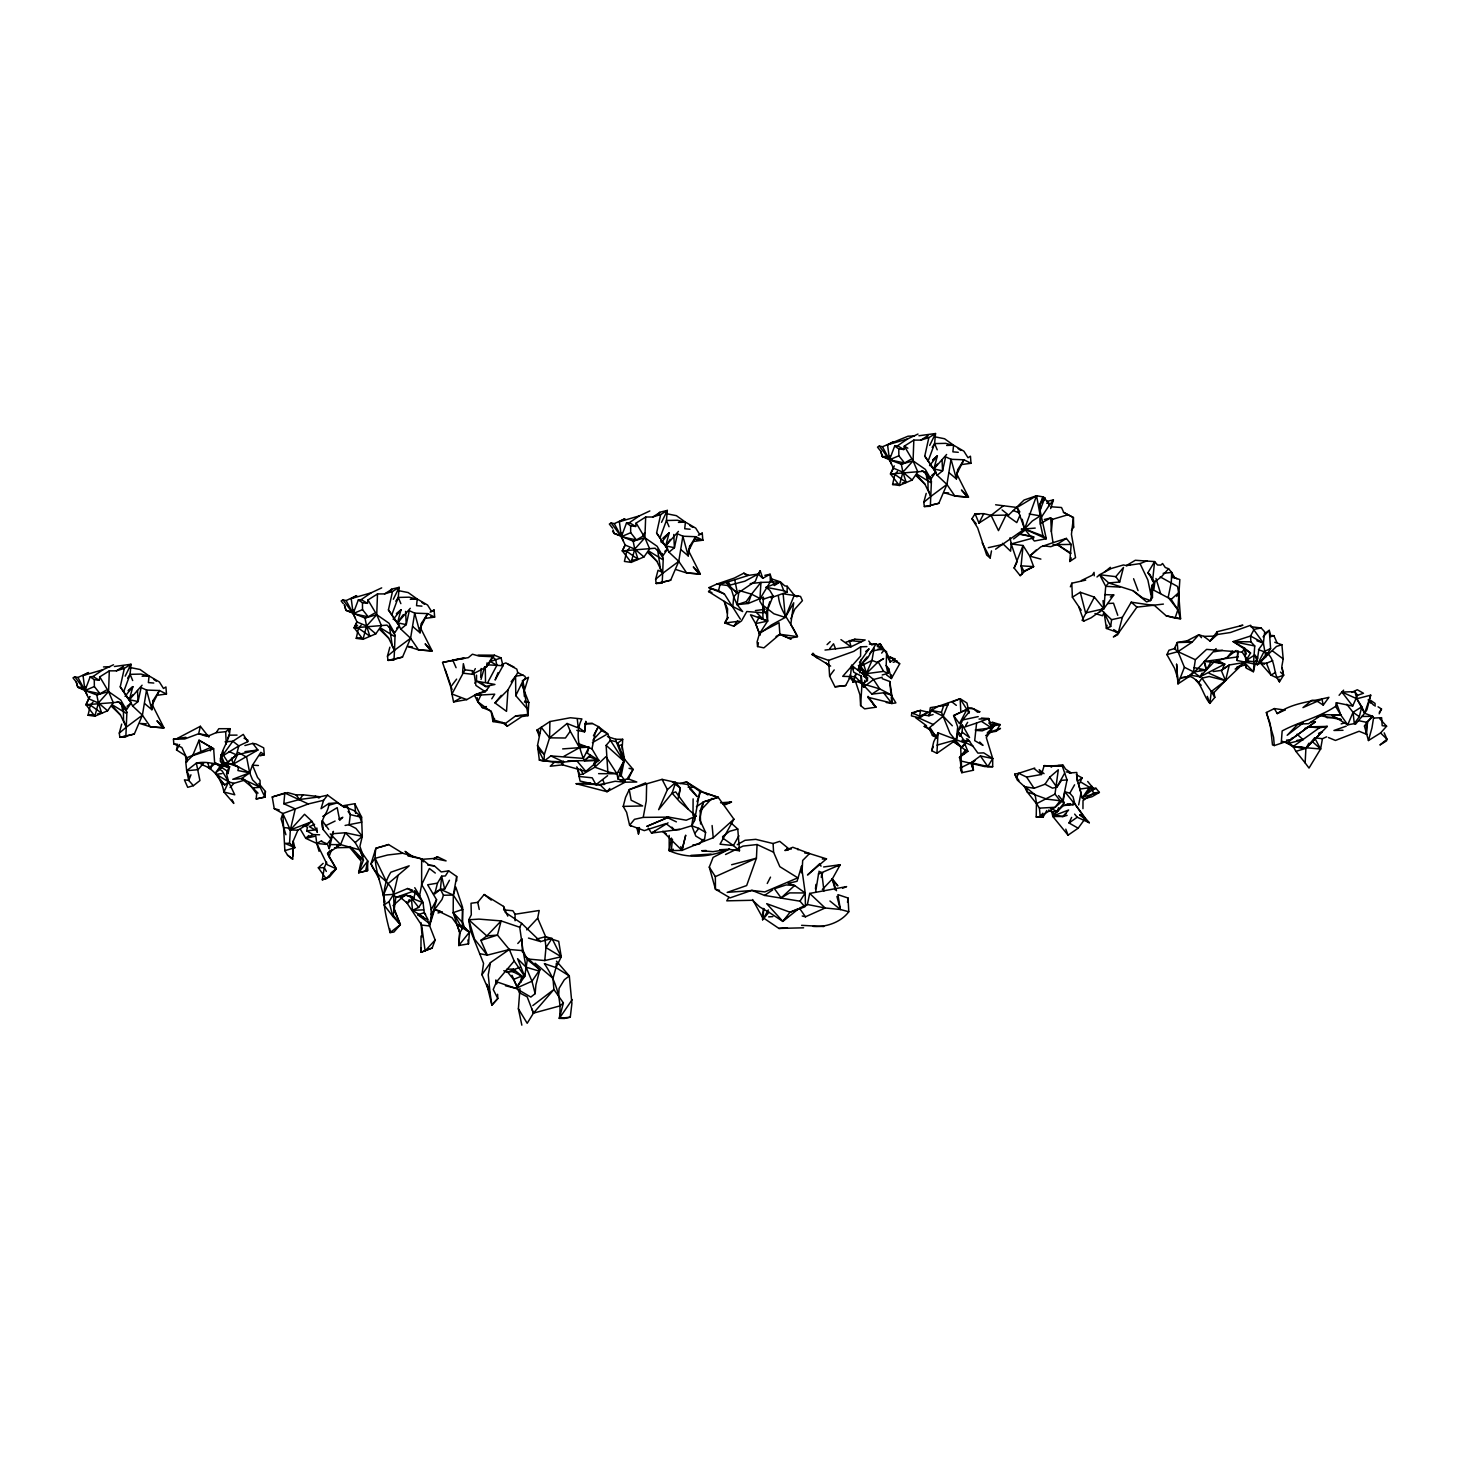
<?xml version="1.0" encoding="UTF-8"?>
<svg xmlns="http://www.w3.org/2000/svg" width="1460" height="1460" viewBox="0 0 1460 1460"><rect width="100%" height="100%" fill="white"/><g stroke="black" fill="none" stroke-linecap="round" stroke-linejoin="round"><path stroke-width="1.5" d="M515.07 920.749L515.07 914.252L512.88 910.73L503.59 909.872M125.761 707.333L126.381 709.87L118.789 702.041L113.278 702.643L107.62 710.764L98.404 702.917L88.841 698.865L84.99 690.543L83.037 675.56L88.549 672.549L77.928 677.476L74.807 676.765L73 677.878L76.267 682.021L77.781 687.222L84.99 690.543L96.798 694.942L108.569 691.602L120.779 700.106L126.381 709.87L131.236 702.899L120.249 686.839L124.337 668.37L130.999 664.264L130.104 674.337L123.644 691.766M914.562 435.938L908.029 436.212L882.442 446.742L879.322 446.012L877.515 447.143L880.781 451.286L882.296 456.487L889.505 459.791L901.313 464.207L913.066 460.867L925.293 469.353L930.896 479.117L935.75 472.146L924.764 456.086L928.852 437.635L935.513 433.529L934.601 443.603L928.159 461.031M959.457 757.43L967.889 751.334L965.461 750.258L959.457 757.43L960.388 760.861L984.715 766.573L992.672 766.701L992.709 758.525L986.321 737.629L993.457 726.678L990.081 727.262M1082.955 808.658L1083.01 800.609L1093.905 792.835L1099.38 792.433L1095.986 788.29L1093.211 788.181L1087.682 781.465M421.027 936.006L420.936 952.322L432.178 948.014L435.153 940.003L427.78 921.077M430.937 914.398L434.66 909.361L452.052 917.738L456.852 924.472L469.427 932.173L458.768 945.514L459.845 932.904L462.254 928.615L462.656 909.398L453.312 895.089L455.812 887.096L462.565 907.244L462.455 921.351L464.243 927.118L469.427 932.173L468.514 943.872L458.768 945.514L459.626 932.356L453.184 912.646L453.312 895.089L456.688 876.493L448.64 870.853L441.248 871.948L434.332 865.835L429.167 865.123L421.666 858.9L402.777 853.242L388.506 844.519L375.895 848.242L371.023 863.773L379.272 879.212M476.544 675.14L476.508 681.127L474.902 683.243M692.989 815.684L693.117 798.857M1096.989 576.992L1099.599 574.711L1108.742 582.942L1133.015 590.698L1146.574 601.903L1150.571 600.553L1152.451 597.432L1152.542 584.913M1253.592 661.69L1257.133 661.052L1258.94 649.043L1263.374 643.093L1250.545 636.012L1233.244 641.633L1244.65 648.149L1245.818 660.778L1253.592 661.69L1254.742 645.959L1250.891 641.834L1250.545 636.012L1254.122 629.351L1261.166 627.983L1264.707 631.851L1263.374 643.093L1265.802 656.745L1257.389 664.629L1237.168 660.486L1237.806 650.996M866.893 646.597L860.67 646.817L860.579 656.106L842.73 676.345L855.213 676.692L862.276 683.791L867.423 680.579L867.55 677.769L851.6 665.322L850.395 676.673L845.65 685.58L834.974 686.784L829.608 676.089L828.605 660.376L812.052 654.518L812.964 653.204L817.253 657.949L830.63 666.089M937.174 736.497L938.05 732.829L933.707 741.808L931.681 750.677L936.918 753.323L938.05 732.829L965.899 743.395L961.501 747.52L954.913 742.282L958.837 732.701M556.497 961.191L569.309 975.937L571.9 1003.458L570.276 1017.2L564.327 1018.496L559.362 1018.35L563.396 1002.929L553.887 989.515L553.011 978.346L556.005 967.597L561.242 956.774L558.705 941.335L544.781 936.864L545.967 947.577L544.762 960.571L528.757 959.092L525.6 956.647M680.086 783.545L686.383 781.83L699.796 791.411L718.192 797.324L733.924 819.188L713.246 837.766L704.267 841.161L695.781 836.051L691.748 825.739L694.504 820.611L694.577 814.315M185.803 762.339L192.629 755.659L199.016 740.238L213.653 748.743L214.656 763.014L227.194 771.026L227.997 773.672L229.603 766.755C218.58 765.442 208.032 760.532 196.352 763.106L199.929 780.571L193.377 785.681L188.723 780.406L188.796 774.986L186.661 770.716L185.803 762.339L186.716 757.831L181.861 747.52L173.795 743.888L173.466 739.18L185.876 737.3M1071.421 530.363L1073.666 527.188L1073.41 517.552L1063.373 512.332M1379.791 718.74L1386.598 726.222L1380.576 732.975L1368.458 740.53L1371.98 727.81L1373.532 718.083L1372.674 716.331L1366.524 722.317L1366.359 734.07L1367.545 722.134L1372.674 716.331L1364.644 713.246L1356.833 698.756L1354.898 691.657L1341.886 692.04L1339.094 695.288M507.496 664.044L516.803 669.1L517.734 672.549L507.97 689.85L506.529 711.385L495.013 702.935L501.291 695.343M618 779.001L623.876 761.207L616.321 741.753L610.426 740.384L606.137 745.366L607.816 771.884L616.941 773.782L618 779.001L625.318 781.447L618.912 772.139M1046.765 810.537L1042.987 817.253L1036.217 816.998L1036.454 803.967M801.376 872.788L801.504 866.309L797.087 881.274L788.017 883.391L794.623 885.49L805.19 892.954L805.445 906.021L807.38 904.488L809.698 893.429L846.599 886.603L842.566 888.3M549.909 721.55L541.222 727.317L537.517 745.512L539.361 760.112L544.033 761.135L550.84 755.915L563.633 761.919L544.033 761.135L544.343 754.491L549.58 737.847L549.909 721.55L570.385 717.754L581.901 718.922C575.058 731.916 578.653 747.921 584.42 760.751L598.728 760.295L591.975 748.852L578.288 743.56L581.299 746.754M770.917 597.797L787.086 592.067L787.195 586.281L784.677 585.825L780.297 581.81L771.592 578.927L770.15 574.255L764.858 575.313M576.791 766.828L579.693 774.658L583.106 774.019L594.877 767.193L595.005 761.463M678.736 796.886L680.305 788.072L675.652 782.359L662.073 779.366L646.652 783.819L646.269 800.828L643.221 817.381L634.498 819.315L629.607 825.247L631.231 826.178M332.405 833.733L345.363 832.747L355.2 842.584L363.449 856.637L359.908 846.326L362.299 836.324L355.911 828.404L349.068 824.845L350.327 814.625L347.206 806.048L344.286 807.325L327.606 795.152L323.609 800.281L308.261 803.949L284.81 792.999L272.235 796.977L274.243 808.658L282.838 813.567L284.846 850.651L287.547 855.159L292.675 859.137L293.204 841.142L297.895 830.192L312.166 821.524L317.331 832.401L316.838 827.948M577.539 726.843L584.62 731.825L585.77 721.477L584.62 731.825L576.791 730.347M1051.164 506.802L1061.511 507.514L1063.738 512.405L1073.41 517.552L1071.439 534.342L1075.545 557.647L1069.778 561.48L1071.184 544.416L1066.366 538.411L1053.007 542.664L1040.87 546.825L1029.738 556.114L1033.643 566.626L1024.135 571.645L1020.193 575.642L1014.116 568.031L1023.059 545.529L1011.214 543.941L1010.065 537.663M292.693 856.527L292.912 849.939M293.059 845.541L293.204 841.142L294.847 847.712L284.846 850.651M868.08 696.347L875.927 707.206L864.63 708.866L860.615 705.6L862.002 683.627L856.874 681.309M740.384 619.168L724.397 594.001L711.312 588.672L708.556 591.555L724.251 601.392L727.591 608.93L727.208 617.963L724.78 622.964L733.778 626.231L741.461 620.956L746.827 611.521L762.704 612.762L764.73 609.331L759.802 601.155L760.952 582.412L780.297 581.81L783.819 590.734L787.086 592.067M962.523 740.822L965.899 743.395L958.088 731.259L962.414 725.145L962.158 732.208L960.151 736.223M124.337 668.37L116.398 670.833L109.317 670.852L108.569 691.602L113.278 702.643L85.994 704.705L94.845 716.203L107.62 710.764M117.329 701.603L121.253 703.173L126.892 712.17L125.87 736.241L119.848 737.3L119.3 733.066L121.691 724.105M353.649 613.017L345.947 610.317L344.451 605.115L345.947 610.317L364.982 618.036L366.588 625.993L363.011 639.298L354.159 627.8L386.955 625.117L394.547 632.947L399.401 625.975L391.809 614.861L398.27 597.432L399.164 587.358L392.503 591.464L384.564 593.91L377.501 593.946L376.735 614.678L381.462 625.72L375.786 633.859L363.011 639.298L356.24 638.348L358.503 628.22L361.149 625.245M387.466 656.142L394.492 650.266L392.32 646.196L389.418 626.267L395.058 635.246L394.492 650.266L394.036 659.318L388.013 660.376L387.466 656.142L389.875 647.182M612.598 531.294L614.112 533.411L633.147 541.131L634.753 549.088L631.176 562.374L622.343 550.894L655.12 548.212L662.731 556.041L667.567 549.07L659.993 537.955L666.435 520.508L667.33 510.434L660.686 514.54L652.73 517.004L645.667 517.023L644.9 537.773L649.627 548.814L643.97 556.935L631.176 562.374L624.424 561.425L626.687 551.314L629.315 548.321M655.631 579.237L662.676 573.342L660.486 569.29L657.584 549.343L663.241 558.341L662.676 573.342L662.201 582.412L656.179 583.471L655.631 579.237L658.04 570.276L660.96 571.681M928.852 437.635L920.895 440.099L913.832 440.117L913.066 460.867L917.792 471.908L912.135 480.03L899.36 485.468L892.589 484.519L894.852 474.409L897.498 471.416M921.844 470.85L925.768 472.438L931.407 481.417L930.385 505.489L924.362 506.547L923.797 502.313L926.206 493.37M1081.203 610.243L1072.37 597.195L1080.272 592.267L1094.38 597.14L1082.079 620.372L1083.904 621.029L1091.076 617.817L1103.851 608.747L1105.713 586.318L1099.599 574.711L1111.297 568.487L1123.452 564.947L1126.39 565.586L1135.314 560.275L1154.623 561.589L1157.506 565.002L1160.828 565.111L1162.562 563.505L1165.299 567.538L1168.584 568.707L1171.668 572.448L1171.303 582.248L1168.183 597.377L1177.837 609.751L1180.556 618.748L1166.175 615.792L1154.623 605.608L1131.245 602.195L1122.393 617.288L1117.758 634.735L1113.359 636.943L1118.688 632.837L1136.92 607.141L1163.401 604.093M1166.175 615.792L1175.099 618.127L1177.837 609.751L1179.844 579.547L1174.077 577.576M220.715 765.35L216.098 772.267L236.465 754.856L238.82 745.896L247.744 741.662L247.945 740.256L244.021 738.176M725.547 854.502L743.067 846.088L757.083 844.537L756.426 858.188L746.662 885.563L727.189 892.389L752.411 890.472L764.803 891.914L797.799 877.843L779.841 866.674L773.581 852.239L773.088 843.533L755.733 839.336L745.002 840.321L737.282 844.665M860.944 681.656L861.217 676.035L853.79 672.257L851.6 665.322L853.735 668.808M407.979 855.907L421.666 858.9L421.63 884.76C429.404 896.002 433.547 910.164 429.806 923.76L417.815 914.781L424.258 912.683L425.608 914.398M802.051 871.839L802.671 860.469L809.515 853.553L826.506 858.863L807.508 874.996L819.827 863.572L821.013 866.2M1326.647 736.807L1322.45 738.705L1320.606 748.998L1309.018 768.07L1305.13 762.886L1305.915 748.36L1308.927 743.195M480.687 677.184L481.161 668.479M620.482 776.154L622.361 764.474M570.276 1017.2L559.362 1018.35C562.301 998.914 555.11 979.55 544.361 963.618L556.005 967.597L569.309 975.937L564.345 979.733L559.07 988.384L558.669 995.538M289.554 843.26L285.065 843.387L294.847 847.712L289.554 843.26L290.339 829.955L295.248 808.931L308.261 803.949M762.631 912.938L762.613 919.764L768.945 912.263L782.815 921.37L797.762 909.47M521.841 1025.157L518.391 1008.787L519.979 988.566M502.167 722.335L507.314 726.222L521.841 716.568L527.954 715.692L528.83 702.497L521.585 684.174M1050.379 808.055L1057.222 811.596L1063.373 805.519L1072.954 804.788L1073.155 802.106L1064.833 791.758L1062.935 802.489L1064.358 802.598L1057.222 811.596L1051.474 811.742L1048.59 810.081M1274.324 708.574L1277.263 713.593L1284.909 710.053L1274.324 708.574L1266.367 712.498L1270.2 723.667L1272.481 744.928L1274.288 745.567L1281.241 743.25L1282.154 730.931C1299.601 721.55 1319.238 717.462 1335.608 706.33L1336.338 702.698L1352.672 706.038L1357.526 695.307L1354.898 691.657M556.005 967.597L556.333 963.326M384.546 902.827C382.374 884.541 372.464 867.094 375.895 848.242L382.995 846.362M421.283 947.887L420.936 952.322L432.178 948.014M422.159 936.809L420.973 922.556M495.871 984.314L495.852 979.97L496.546 981.777L515.964 988.365L530.838 997.071L535.145 993.658L535.893 984.934L539.835 969.714L528.757 959.092M1254.14 662.822L1253.373 671.728L1246.493 668.26L1244.395 662.475L1245.745 661.27M737.702 592.085L733.705 596.939L737.099 604.641L742.665 611.558L732.829 606.575L733.705 596.939L731.515 589.785L727.646 585.496L716.678 584.146L708.885 587.65L711.312 588.672M1011.287 543.303L1010.594 551.186L1002.399 543.321M1053.007 542.664L1051.364 531.604L1052.459 519.358L1050.744 517.935L1044.356 519.486M258.876 783.491L265.428 791.502L264.917 797.069L256.193 798.93L256.686 793.911L248.638 782.998M285.904 834.718L281.068 818.859L282.838 813.567L295.248 808.931L283.824 803.748L284.81 792.999M672.476 839.263L671.29 850.596L681.984 850.395L704.267 841.161L705.6 832.383L699.595 819.443L703.41 801.923L718.192 797.324L702.716 792.014L686.383 781.83M142.113 676.217L149.066 675.943L148.373 682.587L153.775 683.043M410.278 599.293L417.231 599.038L416.538 605.663L421.94 606.137M678.444 522.388L685.415 522.114L684.722 528.757L690.106 529.232M815.465 888.921L815.939 884.395M946.628 445.464L953.581 445.209L952.887 451.852L958.271 452.308M321.328 841.38L327.223 843.917L329.23 848.643L330.051 841.106M975.316 729.927L991.541 727.865L988.675 718.612L976.594 723.029L974.696 740.64L983.018 745.385L979.715 742.027M727.646 585.496L728.047 581.901L748.578 575.349L758.16 574.09L762.759 578.288L770.15 574.255L770.314 581.828L760.149 598.582L748.195 603.491L737.099 604.641L738.76 592.486M763.872 908.649L762.613 919.764L768.325 909.945M636.779 827.692L638.458 833.989L639.206 827.51M821.305 877.423L821.816 873.098L823.969 891.002M847.512 902.371L848.041 898.028L837.912 894.633L840.394 909.489L848.789 911.752L848.041 898.028M1201.215 685.269L1195.594 679.922L1198.678 682.879L1201.927 678.152L1211.307 691.511L1209.866 703.392C1202.036 694.504 1201.288 678.444 1187.801 675.87M1094.964 613.547L1102.555 615.737L1104.07 612.47L1106.424 628.439L1110.713 626.468L1111.571 619.697L1101.059 609.659M869.412 644.152L876.073 643.787L886.621 651.799L886.202 665.486L887.881 673.389L882.223 674.976M763.543 908.467L762.375 917.245L752.63 899.542M1168.584 568.707L1161.247 576.992L1154.915 581.646L1153.765 590.168L1171.176 599.385L1177.837 609.751M125.87 736.241L134.32 734.033L142.405 715.181L146.529 690.051L141.127 687.587L138.061 701.548L132.623 706.001L142.405 715.181L150.38 726.806L163.976 727.865L152.242 704.687L153.592 700.891M394.036 659.318L402.504 657.11L410.588 638.257L414.695 613.127L409.311 610.682L406.245 624.643L400.806 629.077L410.588 638.257L418.546 649.883L432.142 650.941L420.407 627.764L422.451 622.088M520.818 982.324L521.658 976.083L512.442 971.429M662.201 582.412L670.669 580.204L678.754 561.352L682.86 536.221L677.476 533.776L674.411 547.719L668.972 552.172L678.754 561.352L686.711 572.977L700.307 574.036L688.591 550.858L690.616 545.182M930.385 505.489L938.835 503.298L946.919 484.446L951.044 459.298L945.642 456.852L942.576 470.814L937.137 475.248L946.919 484.446L954.895 496.071L968.491 497.112L956.756 473.952L958.107 470.156M227.194 771.026L229.603 766.755L223.125 765.752L220.314 761.171C220.478 749.637 230.333 740.621 229.895 728.704L218.817 728.704L216.189 732.646L209.291 735.603L198.669 733.723L184.726 738.979L173.466 739.18M607.47 736.57L615.828 739.289L622.69 739.289L622.142 749.217M497.586 994.26L497.805 998.512L491.892 1005.082L490.14 993.421L481.946 974.714L483.552 963.363L470.394 930.348L468.751 919.782L471.306 914.799L471.033 903.265L477.748 902.353L484.154 894.524L503.554 906.423L507.77 916.114M106.178 690.197L100.046 693.755L84.99 690.543L90.155 676.838L94.279 679.648L99.298 680.287L99.791 676.874L109.317 670.852M375.786 633.859L366.588 625.993L357.007 621.96L353.156 613.62L358.339 599.914L362.463 602.743L367.482 603.363L367.957 599.969L377.501 593.946M643.97 556.935L634.753 549.088L625.19 545.055L621.339 536.714L626.504 523.008L630.629 525.819L635.648 526.458L636.14 523.063L645.667 517.023M912.135 480.03L902.919 472.164L893.356 468.131L889.505 459.791L894.67 446.085L898.794 448.913L903.813 449.534L904.306 446.139L913.832 440.117M264.57 797.379L265.428 791.502M1152.451 597.432L1150.699 593.709L1151.958 585.058M648.185 828.13L651.561 833.058L679.776 829.408L691.748 825.739L692.971 817.783L696.055 816.158L679.612 801.668L672.093 793.145L675.652 782.359L667.402 789.659L658.624 809.68L672.093 793.145L675.706 791.904L688.28 809.114M1246.128 649.371L1250.563 653.04L1245.818 660.778L1248.665 661.928L1242.204 652.164L1206.599 649.39L1195.375 659.719L1193.495 671.837L1188.531 676.966L1177.983 683.864L1176.596 664.264L1177.983 683.864L1184.407 667.275L1177.983 651.635L1177.198 642.528L1187.199 640.758L1198.879 634.717L1203.734 636.359L1210.03 641.068L1217.421 634.498L1230.433 632.508L1250.618 625.281L1263.374 643.093L1256.914 640.794M815.665 891.768L818.731 872.752M638.458 833.989L639.48 827.729M886.202 665.486L888.665 668.607L887.881 673.389L883.629 671.363L866.255 673.68L860.25 668.516L873.518 679.52L879.723 688.901L891.768 695.142L891.877 703.483L895.892 702.899L891.038 694.942M329.942 850.669L327.587 853.516L336.256 868.791L326.073 878.646L322.295 879.796L324.302 867.642L326.657 862.167M503.554 906.423L505.251 912.372L521.676 923.395L519.742 927.264L523.045 950.661L527.334 959.622L524.742 976.466L515.964 988.365L505.452 985.737M956.336 705.362L952.084 702.005L960.151 698.72L966.976 703.027L969.148 713.137L960.151 698.72L937.594 706.567L931.316 710.509L943.197 716.221L952.322 725.784M874.047 648.386L872.003 660.394L866.255 673.68L867.13 675.433L863.225 662.895M487.111 662.803L486.381 667.038L472.565 674.137L472.383 670.724L464.919 669.848L451.943 694.011L453.567 701.932L466.78 699.614L475.851 694.504L485.249 691.73L489.082 686.857L485.596 686.51L476.508 681.127L494.922 684.466L485.596 686.51L481.727 682.787M671.472 838.095L669.191 850.687C687.733 859.21 710.254 857.148 728.522 849.282L739.49 850.76L737.774 829.043L730.639 822.582M1040.706 518.209L1048.572 506.364L1049.083 503.445L1042.969 496.874L1036.563 495.725L1024.081 500.032L1008.568 515.07L991.084 515.362L983.784 513.664L975.079 513.756L971.959 518.738L977.653 527.899L986.686 555.055L990.172 557.976L991.486 550.913M1274.781 642.29L1281.898 644.736L1283.194 658.916L1281.843 666.417L1283.577 675.214L1279.434 681.838C1272.718 673.224 1276.186 659.883 1266.55 652.656L1265.802 656.745L1270.601 648.55L1269.269 630.337L1265.583 632.983M228.07 767.193L227.687 763.197L233.144 764.237L238.564 767.048L237.925 770.552L249.678 772.814L252.598 779.932L260.172 787.287L264.917 797.069L256.193 798.93M535.145 993.658L531.969 981.211L526.074 967.177L523.045 950.661L509.339 949.493L490.469 962.615L488.242 974.842L490.14 993.421M882.26 677.239L873.518 679.52L863.627 687.167L864.867 680.323M417.815 914.781L428.145 919.891L424.258 912.683L423.071 902.663L419.586 895.692L421.63 884.76L429.404 868.517L435.299 873.062M329.23 848.643L333.409 831.379L331.037 837.255M1078.648 804.916L1081.021 792.817L1078.046 782.451L1082.225 797.945L1089.233 787.743L1091.879 786.447L1093.668 788.856L1092.591 791.356L1093.905 792.835M85.775 686.529L84.99 690.543L94.353 686.529L94.279 679.648M353.959 609.623L353.156 613.62L368.23 616.832L374.344 613.291M622.124 532.717L621.339 536.714L636.396 539.926L642.528 536.386L644.681 532.809M890.29 455.794L889.505 459.791L904.561 463.002L910.693 459.462M526.768 929.874L537.663 918.176L539.196 910.492L515.07 914.252M1046.893 501.401L1053.427 499.904L1050.653 508.591M1107.082 625.245L1106.424 628.439L1118.688 632.837L1113.706 629.589M591.975 748.852L595.078 733.486L598.363 726.606L592.395 723.485L585.716 723.521M621.102 776.027L624.533 759.218L621.923 744.819L618.383 745.659L617.598 743.213L622.69 739.289M694.504 820.611L699.796 791.411M119.3 733.066L126.326 727.171L123.534 720.218L123.37 706.129M923.797 502.313L930.841 496.436L928.049 489.465L927.885 475.394M1036.217 816.998L1040.214 816.56L1055.124 807.289L1062.734 800.701L1067.059 779.914L1062.387 766.317L1063.154 765.314L1065.544 769.073L1071.056 772.833L1076.786 772.486L1077.462 781.319L1082.097 777.87L1076.33 774.731M186.88 761.463L185.164 755.495L176.532 749.947L177.317 746.206M957.632 733.376L956.3 739.727L936.918 753.323M563.377 761.08L562.574 764.839L550.256 766.245L555.055 761.609M330.142 844.61L340.582 844.61L360.072 849.957L367.738 860.998L367.573 870.616L358.667 872.678L361.149 861.163L349.743 847.457L334.486 847.786M365.639 870.817L367.738 860.998L358.667 872.678L367.573 870.616L367.117 866.583M678.061 798.583L680.305 788.072L674.995 784.038M1040.852 506.62L1039.995 510.526L1046.291 538.74L1034.355 541.039L1024.573 528.976L1017.036 507.478L995.629 504.777M1041.692 502.733L1042.969 496.874L1044.831 497.842L1039.995 510.526L1040.214 503.572L1042.969 496.874L1044.137 500.214M319.612 834.773L313.17 834.591L306.691 830.849L307.476 827.273L304.118 825.393M396.664 628.202L399.401 625.975L388.433 609.915L392.503 591.464M412.724 890.271L407.577 888.519L393.598 894.378L383.487 894.998L388.397 883.428L409.183 865.817L390.879 872.204C378.724 890.819 385.112 912.847 390.057 932.611L393.89 932.064L400.35 924.654L393.817 907.773M664.829 551.278L667.567 549.07L656.598 533.01L660.686 514.54M94.353 686.529L100.046 693.755L96.798 694.942L98.404 702.917L94.845 716.203L88.075 715.254L90.337 705.144L92.984 702.15M1153.747 581.281L1152.579 580.733L1154.623 561.589L1147.907 572.74L1153.747 581.281L1150.571 600.553L1142.632 597.87L1133.015 590.698M209.291 735.603L208.853 737.063L200.367 726.295L198.669 733.723L206.827 736.387M778.362 595.716C779.768 612.032 791.393 622.58 797.47 636.633L779.877 634.297L763.89 647.857L757.558 646.543L758.433 642.728M1255.235 663.606L1253.373 671.728L1244.395 662.475L1229.32 664.975L1221.272 670.414L1213.187 671.545M389.765 928.761L390.057 932.611L400.35 924.654L392.923 916.497L394.163 909.799L393.598 894.378L397.996 875.471M1214.811 697.405L1211.307 691.511L1225.542 680.597L1229.32 664.975L1221.272 670.414L1225.542 680.597L1213.972 692.569L1214.811 697.405L1209.866 703.392L1207.292 696.383M448.64 870.853L445.355 875.945L441.668 876.183L437.471 883.154L434.77 893.94L440.445 889.322L444.679 889.049L449.461 880.252M437.471 883.154L427.634 884.778L436.577 899.743L429.806 923.76M1346.759 704.267L1353.055 712.316L1354.296 723.631L1355.446 724.306L1364.644 713.246L1361.797 706.768L1353.055 712.316L1347.708 724.835L1340.846 715.108L1331.958 715.309L1347.708 724.835L1354.296 723.631L1359.297 716.678L1361.797 706.768L1356.833 698.756L1341.886 692.04L1343.62 690.16M724.397 594.001L718.521 590.698L720.163 584.201L728.047 581.901L730.292 585.022L744.856 581.208L758.16 574.09L760.186 570.75L762.759 578.288M1042.987 817.253L1040.214 816.56L1039.41 808.128L1036.6 803.657L1054.996 794.112L1058.299 769.803L1049.74 777.158L1045.032 784.221L1034.063 788.29L1025.176 786.776L1027.347 792.123L1037.111 804.478M1370.703 695.161L1366.925 709.742L1364.644 713.246L1370.703 695.161L1356.833 698.756M671.892 827.163L674.429 830.046L665.997 823.586L644.316 830.612L629.607 825.247L626.632 812.362L623.201 806.394L625.573 797.324L629.26 789.623L645.685 782.87M1119.984 587.084L1105.713 586.318L1108.742 582.942L1119.674 582.011L1123.488 567.447L1115.787 576.663L1099.599 574.711M1237.168 660.486L1237.989 651.032M210.313 750.841L211.335 747.155L186.716 757.831L187.373 761.645M769.822 601.702L766.19 612.835L767.595 621.12L759.401 633.804L757.101 641.889L757.558 646.543M481.033 679.447L484.629 666.818M349.743 847.457L350.035 846.471L363.449 860.141L358.667 872.678M859.684 672.805L861.29 667.33L858.37 665.523M1052.751 766.044L1044.137 765.661L1041.509 774.493L1026.599 777.085L1018.678 773.289L1014.736 774.147L1017.291 780.042L1026.325 788.309M401.026 897.936L407.395 903.229L413.727 898.046L415.644 891.659M858.17 669.885L861.272 659.5M995.592 549.179L1024.573 528.976L1036.563 495.725L1017.036 507.478L1019.847 511.967M323.609 800.281L321.036 808.694L328.829 803.474L337.57 802.763L328.701 805.281L328.829 803.474C329.139 813.038 318.024 820.027 323.335 829.7L331.018 839.153L327.223 843.917M524.487 690.087L528.483 677.276L522.297 680.798M860.944 680.944L853.114 682.167L855.56 674.447M964.002 744.29L961.501 747.52L950.04 733.413L941.463 712.279L943.835 705.052M444.679 889.049L441.668 876.183L440.445 889.322L443.457 895.236L442.015 899.47L434.66 909.361L429.495 925.987L421.575 925.056L406.3 902.006M750.221 583.635L760.952 582.412L751.517 594.165L748.195 603.491L746.169 601.648L737.099 604.641M1057.222 811.596L1058.609 807.727M700.599 823.987L700.198 810.866L703.41 801.923L718.192 797.324M227.851 738.176L228.928 735.183L237.067 735.11M797.543 908.959L790.061 912.226L766.701 903.667L782.815 921.37L790.061 912.226L804.88 906.861L799.989 901.185L764.565 895.418L751.845 890.326L730.091 897.864L715.473 889.268L709.286 867.094L713.119 857.385L729.562 849.008M733.778 626.231L737.574 620.865M696.986 801.686L700.088 793.218M238.491 752.466L246.63 757.192L249.678 772.814L232.761 779.293L241.63 778.545L249.678 772.814L252.507 765.168L260.865 752.32L264.296 754.711L263.712 747.867L255.92 743.906L252.726 743.395L244.897 745.531M322.295 879.796L329.358 877.077L336.256 868.791L329.011 856.71L331.657 849.611M850.14 674.684L853.114 682.167L855.907 674.684M227.687 770.697L226.537 773.709L228.6 781.866L234.75 794.788L223.891 791.995C221.829 779.731 213.635 767.759 201.115 764.639M435.354 907.554L434.66 909.361L440.409 911.186M144.704 703.611L151.895 709.706L152.242 704.687L159.468 690.525L166.476 694.011L165.929 686.948L163.502 688.481L159.395 681.966L150.07 676.509L141.054 674.082L130.104 674.337L127.64 678.133M412.87 626.687L420.06 632.782L420.407 627.764L427.634 613.62L434.642 617.106L434.095 610.024L430.134 612.16M681.035 549.781L688.226 555.877L688.591 550.858L695.818 536.714L702.808 540.182L702.26 533.119L698.318 535.254M949.219 472.858L956.409 478.953L956.756 473.952L963.983 459.791L970.991 463.276L970.444 456.195L968.016 457.746L963.91 451.213L954.566 445.774L945.569 443.347L934.601 443.603L932.137 447.399M758.16 574.09L755.349 581.281L737.483 593.399L726.496 583.051M498.042 672.64L495.123 680.013L503.007 665.742L501.054 657.913L494.374 655.193L478.059 655.102M958.837 729.38L962.596 719.944L969.403 711.64M948.525 702.935L943.197 716.221L929.856 727.372L936.736 738.322M1070.362 586.811L1071.804 583.215L1085.729 580.113M193.377 785.681L187.701 787.323L184.398 779.822L188.723 780.406L190.968 774.804M770.314 581.828L771.592 578.927L774.329 585.533L780.297 581.81L766.08 587.303L769.712 590.223L773.125 595.917L767.631 609.532L767.595 621.12L755.641 623.602L750.495 614.788M758.506 618.456L755.641 623.602L760.167 635.118L759.401 633.804L771.373 624.989L785.298 617.416L794.277 595.151L787.195 586.281M228.6 731.88L229.895 728.704L225.661 731.697L216.189 732.646M790.882 618.693L794.733 609.24L802.416 600.644L800.5 596.41L783.144 593.782L785.298 617.416L773.928 613.802L762.941 605.225M919.344 718.211L920.53 710.418L928.067 712.152L919.344 718.211L933.542 724.635M931.681 750.677L933.36 746.553M963.856 754.163L965.461 750.258L960.625 746.315L961.793 772.705L973.437 770.223L972.652 762.303M1069.778 561.48L1071.238 557.921M487.658 682.659L496.893 665.34L495.633 659.555L492.458 656.708L486.381 667.038L494.374 655.193M519.742 927.264L501.127 920.913L497.44 935.075L509.339 949.493L514.194 961.027L496.546 981.777L493.224 989.478L497.805 998.512L491.892 1005.082L486.8 984.35L488.826 988.183M1019.974 515.289L1016.78 522.589L1006.104 514.942L998.476 530.619L991.084 515.362L1003.531 505.671M1222.659 668.607L1224.666 664.117L1216.983 660.102M237.597 754.437L233.144 764.237L249.678 772.814M758.58 574.255L760.186 570.75M1079.56 783.399L1082.097 777.87M219.164 768.799L222.23 771.062L228.6 781.866L223.891 791.995L233.819 803.438L232.03 799.697M85.994 704.705L89.772 696.602L85.994 704.705L90.337 705.144L101.671 713.119L97.783 713.739M356.988 621.723L354.159 627.8L358.503 628.22L369.854 636.213L366.588 625.993L376.735 614.678L367.957 599.969M507.314 726.222L505.306 723.521L493.024 721.568L491.016 710.965L482.348 707.607L477.785 701.749L480.997 694.869M632.198 560.202L638.02 559.289L626.687 551.314L622.343 550.894L625.172 544.817M898.794 448.913L898.849 455.794L904.561 463.002L901.313 464.207L902.919 472.164L899.36 485.468L890.509 473.971L894.286 465.868M1064.833 791.758L1069.815 793.2L1073.082 796.923L1074.779 803.821L1085.4 818.293L1078.173 828.203L1069.012 822.984L1071.622 817.381M1177.326 676.947L1174.606 668.37L1166.923 654.609L1168.967 650.211L1175.592 648.277M932.21 708.866L928.907 715.747L922.282 714.798M527.954 715.692L526.969 708.502L515.782 695.654L522.972 680.834L525.673 678.024L524.888 676.254L517.734 672.549M1014.116 568.031L1017.109 561.917M1379.189 713.794L1381.507 709.031L1378.058 706.786M125.177 676.163L130.999 664.264L114.409 666.49M357.007 621.96L354.159 627.8L357.572 625.3M393.342 599.257L399.164 587.358L391.28 589.201M622.343 550.894L625.19 545.055M661.526 522.333L667.33 510.434L659.464 512.296M902.298 482.986L906.186 482.384L894.852 474.409L890.509 473.971L893.356 468.131M929.692 445.428L935.513 433.529L918.924 435.755M1018.934 780.516L1016.653 777.45L1018.678 773.289L1034.738 768.088M1082.225 797.945L1091.131 788.254L1093.668 788.856L1082.645 797.105L1099.38 792.433L1091.879 796.777L1083.138 798.93M472.565 674.137L475.303 668.625M622.27 779.914L628.366 778.947L633.092 769.365L624.533 759.218L617.598 743.213M1176.76 596.501L1178.621 592.742L1177.545 586.482L1160.189 576.883M1270.601 648.55L1264.013 651.635L1257.389 664.629L1255.6 661.033M407.395 903.229L409.274 899.597M979.441 513.756L975.079 513.756L978.948 523.063L983.784 513.664M767.248 883.483L770.515 877.131M494.538 718.63L493.024 721.568L494.447 720.127L505.306 723.521L515.617 715.911L527.443 714.433M966.995 709.359L959.439 723.612L953.617 715.582L966.995 709.359L953.617 715.582L957.705 726.898L956.3 739.727L936.991 745.148M593.453 735.712L598.363 726.606L607.725 733.832L610.426 740.384L623.876 761.207L616.941 773.782L598.6 773.654M431.248 909.598L436.577 899.743M785.298 617.416L793.711 602.779L790.791 624.405L797.47 636.633L789.13 638.44L779.877 634.297L776.027 636.505M733.924 819.188L720.036 844.208L733.413 845.541L739.49 850.76M822.345 889.523L832.291 879.011L840.248 864.721L823.622 866.966M738.906 835.74L733.413 845.541L722.536 837.949M1064.486 773.453L1056.803 787.214L1052.532 788.163L1045.032 784.221M1314.639 737.829L1320.606 748.998L1293.414 746.68L1289.928 743.852L1293.085 746.297L1295.896 751.352L1305.915 748.36L1314.639 737.829L1322.45 738.705M1368.458 740.53L1364.443 726.04L1367.545 722.134M867.076 656.927L858.699 667.183L867.788 657.803L876.073 643.787L871.766 644.955L868.773 641.068M1069.815 793.2L1074.597 784.805M1189.973 675.104L1200.01 676.838L1202.128 673.115M1211.179 661.508L1206.289 670.103L1200.01 676.838L1192.911 671.673M176.532 749.947L179.635 744.527M1281.898 644.736L1276.533 646.415L1257.389 664.629L1260.436 663.059L1264.506 656.124M1189.334 676.308L1180.373 677.914L1188.531 676.966L1197.875 668.68L1216.107 648.587M959.877 736.041L962.158 732.208L969.549 737.574L962.414 725.145M207.721 762.832L209.619 768.489L212.594 763.58M967.889 739.161L977.89 753.123L983.711 752.867L992.709 758.525L987.836 766.536L971.101 762.722L961.009 767.631L961.793 772.705L960.187 767.339M1242.204 652.164L1244.65 648.149L1246.384 654.062M532.827 1005.575L553.887 989.515L533.466 1013.13L527.188 1023.296L518.391 1008.787M728.85 897.444L726.733 900.838L752.466 900.273L759.912 907.061L768.945 912.263M627.38 778.527L633.092 769.365L629.059 768.325M491.783 698.811L494.703 694.175L475.23 695.343M799.989 901.185L805.19 892.954L801.504 866.309M388.962 901.659L392.923 916.497L384.016 904.944L388.962 901.659L393.598 894.378C391.098 880.252 375.238 876.894 371.023 863.773L375.129 858.298L387.666 854.994L402.777 853.242M965.662 725.474L967.67 722.317M988 732.701L995.939 731.332L1000.228 724.598L992.691 722.371L988.712 723.083M728.686 623.438L724.78 622.964L728.358 617.398M525.18 974.003L515.964 988.365L531.969 981.211L539.835 969.714L527.334 959.622M395.806 601.228L398.27 597.432L409.238 597.177L418.235 599.604L427.561 605.042L431.667 611.576L434.095 610.024M220.423 758.324L232.833 741.26L243.273 734.398L247.744 741.662M1379.28 712.389L1381.507 709.031M418.673 907.408L411.373 898.082L412.523 910.346L418.673 907.408L422.068 902.28L413.143 898.776M559.362 1018.35L572.229 999.589M1210.03 641.068L1217.184 631.724L1242.898 625.227L1239.978 625.72M481.946 974.714L490.469 962.615M859.484 662.493L869.101 648.806L865.67 651.58M132.787 694.832L129.338 699.723L132.623 706.001M403.27 614.642L397.503 622.818L400.806 629.077M670.286 539.379L665.669 545.894L668.972 552.172M937.302 464.098L933.834 468.989L937.137 475.248M1282.208 741.297L1287.994 743.487L1291.772 738.158M549.58 737.847L567.082 723.485L570.276 731.223L565.421 738.012L549.58 737.847L541.222 727.317L536.897 730.128L539.306 736.168M746.169 601.648L751.517 594.165L760.149 598.582M1078.173 828.203L1068.045 835.175L1052.861 816.523L1058.263 810.227M126.892 712.17L126.107 713.265L112.785 705.125M395.058 635.246L394.273 636.341L380.951 628.202M663.241 558.341L662.438 559.436L649.134 551.296M931.407 481.417L930.604 482.53L917.3 474.39M1104.709 594.603L1113.761 594.986L1103.851 608.747L1085.601 612.945L1080.272 592.267M327.606 795.152L320.141 796.795L303.041 794.788L299.629 799.496L283.824 803.748M1323.253 705.107L1321.994 699.231L1302.977 707.607L1312.047 700.198L1317.157 701.183L1323.253 705.107L1328.928 697.314C1311.335 701.767 1292.721 702.497 1277.263 713.593M1099.526 612.269L1102.081 608.82M829.608 676.089L834.207 669.921M1048.572 506.364L1053.427 499.904M466.78 699.614L451.943 694.011L450.702 686.894L456.633 679.119M848.789 911.752C840.887 922.391 825.867 927.483 813.019 926.37M701.895 840.905L699.431 844.062L692.77 845.048M829.846 648.477L833.532 643.769L835.54 648.824L850.979 646.798L865.178 639.973L854.976 639.224L845.851 642.236M695.361 832.729L698.792 828.367L705.6 832.383M1040.214 816.56L1042.841 813.22M511.128 681.784L515.581 676.163L523.118 675.086M125.031 696.347L132.86 686.656L129.338 699.723L138.061 701.548L137.514 690.507M393.214 619.442L401.026 609.751L397.503 622.818L406.245 624.643L405.588 611.393M929.545 465.612L937.375 455.921L933.834 468.989L942.576 470.814L942.028 459.772M1044.831 497.842L1040.214 503.572L1040.433 524.395L1043.024 535.911L1046.291 538.74L1024.573 528.976L1022.201 519.286M869.85 653.514L872.642 650.083M1238.153 656.854L1204.208 661.471L1213.771 662.183L1227.185 657.438L1232.331 651.142M881.639 653.095L884.194 650.029L878.099 649.043M121.508 668.662L123.498 666.308L116.398 670.833M389.674 591.756L391.663 589.402L384.564 593.91M657.839 514.832L659.847 512.496L652.73 517.004M926.023 437.927L928.012 435.573L920.895 440.099M899.688 663.807L890.563 657.146L899.688 663.807L891.385 678.535L886.512 674.921M609.842 788.436L607.031 791.703L576.171 783.71L590.552 782.834M1051.401 810.464L1052.861 816.523L1062.971 816.505L1068.629 809.99L1054.558 815.41L1053.025 811.742M142.094 685.214L129.338 699.723L126.6 696.949M410.278 608.309L397.503 622.818L393.415 618.657M678.444 531.385L665.669 545.894L661.581 541.751M946.609 454.48L933.834 468.989L931.115 466.214M517.789 943.507L522.059 938.78L522.406 951.993M282.838 813.567L290.339 829.955L304.538 814.279L312.166 821.524L290.339 829.955L287.51 827.856L283.55 827.711M230.096 787.524L233.929 783.345L243.875 780.333M435.153 940.003L425.134 950.916L421.575 925.056M592.906 740.111L601.611 730.675L607.725 733.832L592.395 742.629M1020.193 575.642L1023.223 572.356M495.013 702.935L507.97 689.85M700.198 810.866L711.987 798.346M1263.046 636.834L1269.269 630.337L1270.638 636.688L1273.923 635.72L1276.898 642.473M1043.024 535.911L1024.573 528.976L1032.329 520.983L1040.268 515.873L1036.563 495.725M1188.531 676.966L1193.495 671.837L1184.407 667.275M1286.497 742.757L1292.976 746.644L1305.915 748.36L1322.267 731.515L1318.544 733.431M1293.414 746.68L1305.915 748.36L1327.304 726.405L1308.324 726.861L1304.674 728.558M577.466 768.142L580.058 781.063L595.972 784.659L607.597 775.68M987.161 733.066L993.457 726.678M578.616 745.531L588.946 747.137L587.303 753.159L590.534 755.203L584.42 760.751L590.534 755.203L598.728 760.295L585.843 771.409L562.574 764.839L560.421 761.682M866.255 673.68L878.172 661.836L883.683 658.533L877.442 662.475L872.003 660.394L860.615 666.216M1201.927 678.152L1209.19 676.509L1225.542 680.597L1244.395 662.475L1246.493 668.26M607.816 771.884L594.877 767.193L605.955 756.627L616.941 773.782M827.072 644.608L830.211 641.615M128.37 690.909L132.86 686.656L128.243 690.598M396.536 614.003L401.026 609.751L396.408 613.674M663.223 538.503L669.209 532.845L665.669 545.894L674.411 547.719L673.754 534.47M932.885 460.174L937.375 455.921L932.758 459.845M1022.255 573.78L1021.087 565.823L1023.059 545.529L1029.738 556.114L1036.144 550.037M782.815 921.37L787.688 916.752M209.619 768.489L215.788 762.686M781.136 897.918L794.623 885.49L786.137 884.942L774.439 888.72L781.136 897.918L789.605 892.899L805.19 892.954M326.073 878.646L318.335 867.769L323.153 863.353M300.432 829.371L305.724 838.332L308.79 835.521M1054.558 815.41L1062.971 816.505L1066.11 813.64M1171.176 599.385L1178.621 592.742L1180.556 618.748L1175.099 618.127M392.995 905.656L405.351 894.67L413.727 898.046L410.205 895.637M355.2 842.584L362.299 836.324L361.605 817.144L354.816 803.712L343.374 805.683M563.396 1002.929L560.074 1005.867L533.466 1013.13L527.169 996.833L519.413 992.745L512.022 975.298M252.726 743.395L257.909 750.02L236.465 754.856L216.098 772.267M1364.443 726.04L1367.472 723.394M663.041 538.083L669.209 532.845L661.38 542.518L660.686 540.455M127.129 706.22L131.236 702.899L120.249 686.839M931.644 475.486L935.75 472.146L924.764 456.086M1104.198 572.302L1110.366 567.301M331.037 872.916L336.256 868.791L327.314 864.758L316.765 843.424L315.816 836.069L305.724 838.332L316.765 843.424L325.799 844.373M1316.81 717.207L1322.285 714.561L1340.846 715.108L1336.338 702.698M222.887 784.13L220.551 781.027L224.694 784.951L228.6 781.866L233.929 783.345M186.661 770.716L196.352 763.106L203.652 763.178L198.031 769.675L186.661 770.716L188.723 780.406M1227.185 657.438L1236.146 650.485M1013.587 538.977L1024.938 530.236L1021.27 529.14M1303.342 722.828L1287.172 735.292L1297.94 724.105L1308.58 723.667L1322.285 714.561M722.554 836.653L729.598 831.306L737.774 829.043M858.06 669.739L861.29 667.33L865.616 672.805L861.655 672.805M142.405 715.181L126.326 727.171L120.468 714.998L112.219 705.673M410.588 638.257L394.492 650.266L388.634 638.093L380.385 628.767M678.754 561.352L662.676 573.342L656.817 561.188L648.55 551.862M946.919 484.446L930.841 496.436L924.983 484.264L916.716 474.938M479.628 953.654L487.311 955.15L480.869 940.368L486.837 935.933L501.127 920.913L478.898 919.106L468.751 919.782L474.536 939.163L487.311 955.15L509.339 949.493M1311.281 721.678L1315.369 721.824L1290.457 739.946L1281.241 743.25M1315.369 721.824L1290.457 739.946L1286.589 740.129M973.437 770.223L971.101 762.722L980.39 755.97L992.709 758.525M1292.976 746.644L1319.402 727.81L1327.304 726.405M1235.16 669.1L1244.395 662.475M153.61 679.302L156.348 681.199M421.776 602.396L424.513 604.294M669.045 526.713L666.435 520.508L677.404 520.253L686.401 522.68L695.726 528.137L699.833 534.652L702.26 533.119M958.125 448.567L960.862 450.465M696.402 806.796L703.41 801.923M1069.012 822.984L1077.225 817.253L1089.306 822.746L1085.4 818.293L1079.615 814.735L1089.306 822.746M90.155 676.838L93.075 676.491L103.003 669.702L113.497 664.774M358.339 599.914L361.259 599.586L371.168 592.796L381.68 587.869M626.504 523.008L629.424 522.662L639.352 515.873L649.846 510.945M894.67 446.085L897.59 445.756L907.518 438.967L918.011 434.04M764.565 895.418L772.796 889.833M985.646 735.694L992.052 731.369L1000.465 728.394L995.939 731.332M1094.69 789.148L1095.986 788.29M433.93 859.119L437.471 856.764L446.103 860.907L433.985 858.462L420.809 859.411M862.002 683.627L871.912 694.084L879.723 688.901L862.002 683.627L863.627 687.167M860.67 646.817L853.808 651.342L828.605 660.376M1245.818 660.778L1254.669 654.974L1257.753 658.15M1066.366 538.411L1057.04 544.398L1050.726 546.697L1042.896 545.73M978.948 523.063L991.084 515.362M886.621 654.938L890.125 662.037L895.199 658.825L889.25 657.402L880.106 643.659L877.004 644.918M1275.547 672.33L1271.076 675.14L1260.436 663.059L1266.477 663.241L1272.7 660.65M362.463 602.743L362.518 609.623L353.156 613.62L351.221 598.636L356.714 595.625L346.111 600.571L342.972 599.841L341.166 600.972L343.355 603.728M223.891 763.197L227.961 762.339L223.508 755.422L238.82 745.896L232.833 741.26L225.077 741.808M630.629 525.819L630.683 532.699L621.339 536.714L619.387 521.731L624.88 518.72L614.277 523.647L611.156 522.936L609.349 524.067L612.616 528.21M668.059 822.838L651.561 833.058L655.376 831.087M857.714 669.538L861.29 667.33M322.715 816.45L337.187 807.635L339.705 820.337L342.79 817.29L338.957 819.169M433.365 893.611L440.445 889.322L453.312 895.089L443.457 895.236M1110.33 597.067L1113.761 594.986M798.401 595.881L796.886 596.775L794.277 595.151M563.834 756.389L579.492 747.684L588.946 747.137L583.361 758.397L550.84 755.915M453.567 701.932L460.703 697.971M321.693 840.705L316.765 843.424L319.101 851.381M898.849 455.794L889.505 459.791L887.552 444.807L893.064 441.796M1041.473 522.936L1050.744 517.935L1051.364 531.604M1072.954 804.788L1074.779 803.821L1084.214 817.326M628.366 778.947L636.797 782.012L625.081 782.195L607.031 791.703L600.005 784.75L595.972 784.659L592.212 777.815L578.872 776.446M971.101 762.722L975.116 760.605M177.737 738.176L200.367 726.295M763.598 630.738L779.038 622.69L779.877 634.297L791.265 638.933L789.13 638.44M928.067 712.152L920.129 716.294L911.788 712.845L911.442 715.911L919.764 717.918M748.578 575.349L743.833 573.178L734.362 578.051L716.678 584.146M1200.01 676.838L1224.666 664.117L1215.997 661.855M818.476 874.011L840.248 864.721L836.343 866.182M305.724 838.332L313.17 834.591M503.791 970.717L507.295 972.159L519.888 967.323M325.507 825.739L335.106 821.049M1081.404 580.533L1092.299 575.203L1094.069 572.375L1094.215 575.824M1351.778 692.423L1357.307 689.74L1363.457 693.263L1357.526 695.307M433.985 858.462L437.471 856.764M988.31 733.157L992.052 731.369L988.037 732.482M400.277 897.79L405.935 895.163L413.727 898.046M643.221 817.381L668.698 817.125L646.926 826.342L668.698 817.125L686.2 820.21L696.055 816.158M314.594 824.298L309.374 826.688L315.104 829.973L306.691 830.849M1024.737 570.732L1033.643 566.626L1021.087 565.823L1024.135 571.645M719.506 890.363L715.473 889.268L715.345 876.639L756.426 858.188L731.624 864.74M802.215 916.004L805.464 916.807L825.155 907.992L840.394 909.489L836.927 896.422M594.822 762.029L598.728 760.295L588.617 756.554M725.31 804.716L731.46 802.014L720.565 802.781M1000.228 724.598L994.059 725.748L982.233 730.858L975.517 730.347M1150.699 593.709L1147.889 580.076L1140.041 563.615L1126.39 565.586L1129.985 564.856M506.182 970.279L513.537 979.441L521.658 976.083M539.835 969.714L537.627 970.608L526.074 967.177L517.588 958.672L524.742 976.466L514.194 961.027M759.784 598.636L763.47 597.14L762.795 609.933L766.19 612.835L762.868 612.269M1140.041 563.615L1147.14 560.75M501.729 664.519L505.835 662.913L514.084 667.111M336.439 846.216L340.582 844.61L345.363 832.747L362.299 836.324M475.157 694.723L487.001 690.215M848.607 641.597L854.976 639.224M384.783 845.887L388.506 844.519M673.297 849.209L669.191 850.687L669.173 835.357M1282.026 668.096L1283.577 675.214L1276.551 677.714L1271.076 675.14L1266.477 663.241M412.359 891.586L395.769 897.444L394.163 909.799L400.35 924.654L392.831 914.617M1346.248 726.149L1333.947 730.474L1343.017 730.274M462.254 928.615L453.184 912.646L462.656 909.398M149.066 675.943L140.05 669.501L129.465 667.384M417.231 599.038L408.216 592.577L397.631 590.461M685.415 522.114L676.381 515.672L665.796 513.555M953.581 445.209L944.565 438.748L936.097 437.069M762.503 599.476L773.125 595.917M964.659 727.043L976.594 723.029M646.652 783.819L629.26 789.623L631.14 800.189L642.637 805.938L623.201 806.394M773.088 843.533L779.731 841.343L788.455 848.497M192.629 755.659L213.653 748.743L199.016 740.238L200.914 751.9M480.869 940.368L497.44 935.075L486.837 935.933L468.751 919.782M725.711 803.803L731.46 802.014L723.029 804.077M893.21 662.292L897.334 661.015M501.054 657.913L490.414 661.526L496.893 665.34L503.007 665.742M1052.459 519.358L1067.899 514.76M928.834 727.865L932.447 735.438L935.422 735.365L931.042 730.474L924.253 726.386L926.498 725.711L915.748 717.809M1341.174 723.886L1345.08 722.736M83.037 675.56L103.003 669.702M351.221 598.636L371.168 592.796M619.387 521.731L639.352 515.873M887.552 444.807L907.518 438.967M990.391 726.806L994.059 725.748L992.691 722.371L996.048 725.328M933.086 714.561L928.907 715.747L930.348 707.625L948.106 704.924M272.235 796.977L287.821 792.597L295.997 794.879L303.041 794.788M438 912.974L442.307 911.788M1062.971 816.505L1067.132 815.355M344.706 806.723L347.206 806.048M1033.79 537.864L1011.214 543.941L1016.543 559.746M259.916 755.879L264.296 754.711L260.665 755.221M1166.923 654.609L1177.983 651.635L1192.145 642.181L1198.879 634.717L1201.507 637.71M536.495 939.09L544.781 936.864M482.348 707.607L486.417 706.53M1287.994 743.487L1303.086 739.654L1297.046 734.197M1236.948 667.038L1245.052 665.03M978.2 716.605L962.596 719.944M600.005 784.75L615.153 781.264L625.081 782.195M544.762 960.571L561.242 956.774L551.989 938.452L545.675 936.754L537.663 918.176M450.702 686.894L442.562 662.438L463.149 658.058M930.567 505.16L938.835 503.298M670.669 580.204L656.179 583.471L662.201 583.197M402.504 657.11L388.013 660.376L394.036 660.102M134.32 734.033L119.848 737.3L125.852 737.026M1111.571 619.697L1122.393 617.288M988.292 547.664L1002.71 544.489M302.932 826.086L308.79 824.827M464.59 658.296L442.562 662.438M871.948 651.032L882.862 648.933L880.106 643.659M1214.209 651.799L1222.495 650.284M728.522 849.282L713.009 851.673L701.658 850.724L706.165 850.486M320.141 796.795L299.629 799.496L295.997 794.879M1063.373 805.519L1071.111 804.241L1067.15 803.785M892.589 484.519L896.476 483.917M356.24 638.348L360.127 637.728M88.075 715.254L91.962 714.652M528.465 938.068L540.547 941.572L551.989 938.452L545.967 947.577L561.242 956.774M345.107 825.447L361.624 822.217L359.744 816.888L350.327 814.625L348.082 811.468M1069.322 773.106L1071.056 772.833L1066.183 771.847M1193.021 672.074L1206.289 670.103L1213.771 662.183L1224.666 664.117M890.509 473.971L923.286 471.288L930.896 479.117L930.275 476.58M1080.418 788.984L1089.233 787.743L1093.668 788.856M962.158 464.481L970.991 463.276M693.993 541.404L702.808 540.182L694.467 538.795M425.827 618.31L434.642 617.106L430.572 616.832M157.643 695.234L166.476 694.011M755.404 610.572L764.73 609.331M244.97 751.644L257.909 750.02L233.144 764.237L231.556 758.087M724.78 622.964L739.38 621.212M825.01 650.065L835.54 648.824M507.295 972.159L514.595 971.283L513.391 969.093L506.839 969.184M1297.028 740.366L1303.086 739.654M834.974 686.784L845.65 685.58M871.912 694.084L883.61 692.807L891.768 695.142L889.797 681.51L882.241 678.681M224.694 784.951L216.117 774.238L221.993 773.599M788.418 850.103L784.841 850.486L792.798 847.274L809.515 853.553L804.752 853.023M1163.146 573.324L1171.668 572.448L1174.661 577.649L1176.979 578.78M1024.573 528.976L1035.213 528.082M244.769 779.768L241.63 778.545L252.799 787.889L260.172 787.287L260.026 780.388L257.526 777.432L252.507 765.168L258.402 765.514M764.219 918.486L778.928 928.432L787.433 927.775M562.666 748.907L579.492 747.684L570.276 731.223M1282.081 710.272L1284.909 710.053M1067.059 779.914L1061.548 780.333L1056.803 787.214L1049.74 777.158M1053.007 544.671L1071.184 544.416M690.909 855.396L711.02 854.082M674.246 829.755L679.776 829.408M768.672 916.862L772.851 916.606M1107.83 603.546L1113.505 603.199L1117.758 615.299M515.617 715.911L521.256 715.582M1039.41 808.128L1055.124 807.289L1060.124 800.737L1062.734 800.701L1064.358 802.598M719.634 849.756L726.386 849.392M584.839 723.868L592.395 723.485M1373.532 718.083L1381.616 717.681L1382.2 725.675L1386.598 726.222M822.29 859.064L826.506 858.863M979.021 719.068L988.675 718.612L991.541 727.865L981.667 721.495M924.362 506.547L930.367 506.273M423.601 909.854L412.523 910.346L423.546 917.172M103.514 666.946L110.047 666.673M567.812 760.952L598.728 760.295M595.972 784.659L604.604 784.403L603.035 780.333M1062.387 766.317L1044.137 765.661M1058.025 765.46L1063.154 765.314L1049.539 765.934L1051.583 767.12M778.928 928.432L803.602 927.812M318.335 867.769L324.302 867.642L326.328 871.419M1203.734 636.359L1213.442 636.159M1199.81 670.231L1206.289 670.103L1205.066 663.479M1174.661 577.649L1172.654 577.667L1171.668 572.448M1361.724 716.458L1372.674 716.331M880.781 451.286L882.296 456.487L886.129 456.487M76.267 682.021L77.781 687.222L81.632 687.222M1250.563 653.04L1233.244 641.633L1250.891 641.834M992.672 766.701L987.836 766.536L980.39 755.97M688.08 787.159L694.741 787.36M290.339 829.955L297.895 830.192M576.171 783.71L595.224 784.476M873.025 704.048L875.927 707.206L867.769 697.26L890.089 702.661M492.458 656.708L479.154 656.106L472.438 654.208L468.295 657.657L452.764 660.121L456.086 667.695M487.184 664.811L496.893 665.34M801.595 925.33L823.787 926.534M948.635 492.951L944.291 492.714L954.895 496.071L968.491 497.112L961.465 490.012L967.213 497.057M412.304 646.78L407.942 646.524L418.546 649.883L432.142 650.941L425.134 643.842L430.864 650.868M146.31 723.832L139.777 723.448L150.38 726.806L163.976 727.865L156.95 720.747L162.699 727.792M696.712 539.78L702.808 540.182M981.43 718.046L988.675 718.612M1308.324 726.861L1319.402 727.81M963.417 740.621L969.549 741.187L966.465 738.778M524.377 702.077L528.83 702.497L524.76 700.964M861.272 641.725L849.483 640.538L850.979 646.798L840.96 639.608M786.703 848.625L791.229 849.118M173.795 743.888L177.682 744.326M427.743 865.087L434.332 865.835M1046.674 503.152L1049.083 503.445M485.249 691.73L475.905 685.433L474.281 674.483L462.546 673.133L463.349 663.661L464.919 669.848M1250.654 626.668L1261.166 627.983M961.921 740.238L969.549 741.187M1271.368 635.392L1273.923 635.72M539.361 760.112L558.359 762.649L576.682 760.66L585.843 771.409M672.439 782.213L687.551 784.476L697.132 796.612L689.595 788.728M477.292 694.303L481.344 694.96M1029.136 513.957L1040.268 515.873M931.316 710.509L941.463 712.279M886.22 702.497L891.877 703.483L891.239 697.077M1019.244 534.178L1033.771 536.915M766.08 587.303L783.819 590.734M1233.244 641.633L1254.742 645.959M1018.459 533.648L1033.662 536.86M1358.712 720.674L1366.524 722.317M1021.872 529.049L1026.161 530.035M620.245 780.224L625.318 781.447M274.243 808.658L279.262 809.971M1091.131 788.254L1081.075 782.231M1029.738 556.114L1040.889 559.107M1193.897 667.567L1206.289 670.103L1204.208 661.471M1299.929 746.662L1305.915 748.36M1187.199 640.758L1192.145 642.181L1177.198 642.528L1174.333 648.66L1177.983 651.635L1195.375 659.719M708.556 591.555L711.896 592.505M1260.436 663.059L1264.543 664.245M739.034 590.461L751.517 594.165M1320.716 715.802L1341.211 719.561L1333.655 717.152L1327.14 717.791L1323.015 713.593M208.087 767.212L211.207 768.179M357.718 815.921L361.605 817.144L354.05 810.592L346.567 807.489M676.126 569.619L686.711 572.977L700.307 574.036L693.299 566.918L699.03 573.962M708.885 587.65L718.521 590.698M1035.067 794.568L1027.347 792.123L1024.19 786.137L1027.019 789.057M924.253 726.386L927.301 727.372M1373.75 705.253L1368.422 699.814M214.656 763.014L225.99 766.81L220.861 754.784L223.125 765.752M1258.447 649.718L1264.013 651.635M882.296 456.487L891.914 459.863M621.814 536.094L614.112 533.411L613.109 529.943M863.298 676.272L867.55 677.769M77.781 687.222L83.549 689.248M227.687 763.197L238.564 767.048M462.4 926.443L456.852 924.472L459.845 932.904M1025.176 786.776L1035.122 794.842L1046.875 799.149L1060.124 800.737L1054.996 794.112M691.748 825.739L698.792 828.367M751.644 615.08L767.595 621.12L762.996 619.077L756.627 612.671M1013.422 510.598L1018.934 512.734M1154.915 581.646L1152.579 580.733L1150.243 574.857L1147.907 572.74M1211.307 691.511L1213.972 692.569M567.082 723.485L578.269 727.938L577.302 719.178M1115.02 631.359L1118.688 632.837M849.045 678.006L853.133 679.685M1366.834 734.417L1359.114 731.259L1335.444 740.439L1328.418 737.537M1209.154 673.315L1225.542 680.597M229.037 751.535L236.465 754.856M877.296 646.397L882.862 648.933M818.896 871.273L822.765 873.062M990.318 723.996L994.059 725.748M757.083 844.537L773.581 852.239M241.63 778.545L260.172 787.287M666.563 817.217L676.4 821.87M349.907 611.174L353.977 613.127M932.447 735.438L936.024 737.209M315.287 796.174L319.046 798.054M963.345 741.424L973.272 746.407M758.233 616.832L762.138 619.058M907.864 448.202L904.306 446.139L913.066 460.867L902.919 472.164L906.186 482.384M407.577 888.519L419.586 895.692L414.768 887.68M732.829 606.575L724.251 601.392L727.445 613.309M897.59 445.756L903.813 449.534M629.424 522.662L635.648 526.458M361.259 599.586L367.482 603.363M93.075 676.491L99.298 680.287M216.117 774.238L228.6 781.866M1136.92 607.141L1131.245 602.195M704.851 792.999L707.954 794.915M337.406 802.817L344.925 807.471M953.891 742.154L961.009 746.644M1070.983 553.249L1057.04 544.398L1070.016 553.34M258.037 793.163L252.799 787.889M812.052 654.518L817.253 657.949L817.144 656.544M538.649 731.296L536.897 730.128L539.689 733.54M662.84 831.561L681.984 850.395L685.671 835.375L681.984 850.395L680.816 846.563M689.959 525.472L692.679 527.37M1353.055 712.316L1359.297 716.678M743.833 573.178L747.118 575.495M287.547 855.159L292.675 859.137M474.883 696.055L477.785 701.749L491.454 711.914L494.447 720.127M1272.536 650.941L1283.194 658.916M662.913 831.306L666.472 834.007M484.154 894.524L491.235 900.108M1002.108 509.923L1008.568 515.07M1034.027 768.526L1041.509 774.493L1039.191 769.694L1044.046 773.654M829.937 901.002L840.394 909.489M860.433 668.589L865.616 672.805L859.265 665.377M513.391 969.093L523.264 977.215M405.935 895.163L395.769 897.444L393.598 894.378M521.676 923.395L540.547 941.572M535.072 963.162L553.011 978.346M606.137 745.366L623.876 761.207M1312.467 741.68L1320.606 748.998M413.636 857.166L405.077 851.362L409.676 856.034M419.586 895.692L414.439 890.856L423.071 902.663M734.38 590.461L737.483 593.399L734.818 580.24M809.698 893.429L825.155 907.992L807.38 904.488L799.423 908.138L805.464 916.807M916.004 475.595L924.983 484.264M647.82 552.5L656.817 561.188M379.655 629.424L388.634 638.093M111.489 706.33L120.468 714.998M1380.576 732.975L1387 739.216L1386.507 740.895L1379.937 744.983L1387 739.216L1384.189 732.847M860.104 668.552L867.13 675.433M1280.511 672.074L1283.577 675.214M825.667 662.694L829.298 666.435M330.252 833.897L340.582 844.61L327.587 853.516L329.011 856.71M453.184 912.646L461.944 921.917M851.709 678.225L853.114 682.167M831.981 879.048L837.839 885.837L832.291 879.011L835.193 889.888M971.959 518.738L976.229 523.757M1094.38 597.14L1103.851 608.747L1103.048 600.608M1058.573 795.591L1062.734 800.701M1074.651 814.096L1077.225 817.253M1295.896 751.352L1305.13 762.886M598.363 726.606L601.611 730.675M630.683 532.699L636.396 539.926L633.147 541.131L644.9 537.773L657.11 546.277L662.731 556.041L662.11 553.504M362.518 609.623L368.23 616.832L364.982 618.036L376.735 614.678L388.944 623.183L394.547 632.947M883.61 692.807L891.877 703.483M464.243 927.118L467.054 930.75M1341.886 692.04L1352.672 706.038M360.127 859.283L356.806 854.958L363.449 860.141L360.072 849.957M537.517 745.512L544.343 754.491L538.065 749.035L544.033 761.135M879.322 446.012L889.505 459.791L882.442 446.742M611.156 522.936L621.339 536.714L614.277 523.647M342.972 599.841L353.156 613.62L346.111 600.571M74.807 676.765L84.99 690.543L77.928 677.476M1368.257 699.906L1370.52 702.99L1370.684 700.398L1375.064 703.428L1375.101 706.202M328.701 829.462L322.185 820.593L323.335 829.7M1115.787 576.663L1119.674 582.011M656.598 533.01L659.993 537.955M388.433 609.915L391.809 614.861M1026.599 777.085L1034.063 788.29M421.666 858.9L423.601 861.875M862.258 672.549L867.423 680.579M703.118 839.336L704.267 841.161M709.286 867.094L715.345 876.639M1072.735 525.673L1073.666 527.188M1335.608 706.33L1340.846 715.108M636.14 523.063L644.9 537.773L634.753 549.088L638.02 559.289M99.791 676.874L108.569 691.602L98.404 702.917L101.671 713.119M1014.736 774.147L1016.653 777.45M878.172 661.836L883.629 671.363M225.387 764.164L227.304 767.504M386.444 881.621L375.129 858.298M580.313 768.891L583.106 774.019M982.178 542.883L990.172 557.976M662.073 779.366L667.402 789.659M472.383 670.724L474.281 674.483M513.537 979.441L516.365 985.117M1104.07 612.47L1110.713 626.468M889.067 458.604L891.476 464.006M621.705 537.317L623.311 540.93M352.736 612.433L355.127 617.836M84.552 689.339L86.961 694.759M1266.367 712.498L1273.594 737.245L1274.288 745.567M934.601 443.603L937.21 449.808M964.64 743.542L967.889 751.334M398.27 597.432L400.861 603.637M130.104 674.337L132.696 680.542M1254.669 654.974L1257.133 661.052M1078.831 607.031L1083.904 621.029M531.878 1008.988L533.466 1013.13M1133.599 578.726L1138.052 590.588M1065.8 829.152L1068.045 835.175M755.641 623.602L759.401 633.804M832.291 879.011L836.507 890.728M971.302 764.164L972.725 768.197M797.561 848.552L798.018 849.83M445.136 669.337L450.173 683.864M855.177 680.524L859.94 694.796L860.615 705.6M450.83 685.798L452.107 689.667M1155.973 578.489L1160.609 593.527M593.727 763.124L594.877 767.193M888.665 668.607L891.385 678.535L891.385 674.848M496.546 981.777L497.039 983.62M383.122 893.63L384.874 901.86M477.748 902.353L479.245 909.452M615.828 739.289L616.321 741.753M889.25 657.402L890.125 662.037M925.768 472.438L927.063 479.373M121.253 703.173L122.567 710.108M222.741 750.987L223.508 755.422M1076.714 776.939L1077.462 781.319M526.969 708.502L522.972 680.834L524.377 696.493M1035.122 794.842L1036.6 803.657M467.912 939.948L468.514 943.872M477.183 697.697L477.785 701.749M1091.879 786.447L1092.354 789.714M1279.051 679.082L1279.434 681.838M861.217 676.035L862.276 683.791M712.097 825.52L713.246 837.766M889.797 681.51L890.819 692.697M960.388 760.861L961.009 767.631M1217.184 631.724L1217.421 634.498M354.816 803.712L355.62 813.384M960.151 698.72L960.826 711.933M225.661 731.697L226.263 743.98M1071.804 583.215L1072.37 597.195M1040.25 518.446L1040.433 524.395M762.832 611.758L762.996 619.077M485.267 666.892L485.523 682.148M515.581 676.163L515.782 695.654M456.688 876.493L456.706 880.8M153.209 700.38L151.895 709.706L146.529 690.051L159.468 690.525L153.209 700.38M421.392 623.475L420.06 632.782L414.695 613.127L427.634 613.62L421.392 623.475M689.558 546.551L688.226 555.877L682.86 536.221L695.818 536.714L689.558 546.551M957.723 469.645L956.409 478.953L951.044 459.298L963.983 459.791L957.723 469.645M915.931 711.604L913.449 713.557L911.788 712.845L920.53 710.418L915.931 711.604M979.769 711.768L977.634 712.261L973.583 708.83L967.305 708.264L971.849 708.027L979.769 711.768"/></g></svg>
